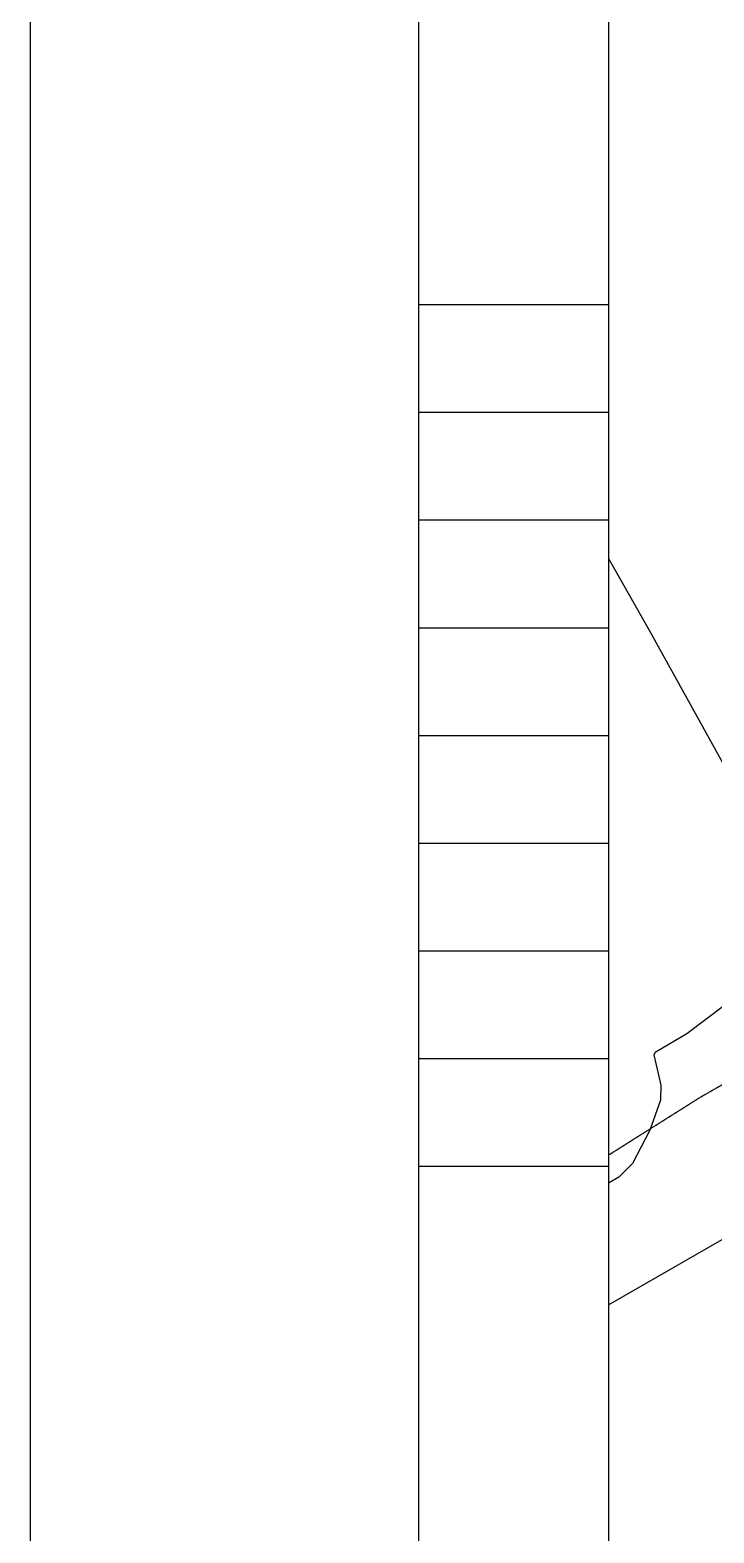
# Model space of a CAD drawing. Extents: x 152195838 to 160350639, y 364657247 to 370318102.
# Drawn here: x 156906639 to 156976449, y 364902980 to 365056457 of the extents above; entities that cross this region are included whole.
import ezdxf
from ezdxf.xclip import XClip

# ---------------------------------------------------------------- set-up
doc = ezdxf.new("R2010")
doc.units = 0
doc.header["$MEASUREMENT"] = 0
doc.linetypes.add('B0024120', pattern=[15, 10, -1.75, -3.25])
for name, color, linetype in [('A0013116', 1, 'CONTINUOUS'), ('A0013118', 1, 'CONTINUOUS'), ('B0024120', 3, 'B0024120'), ('F0017111', 30, 'CONTINUOUS'), ('F0027217', 7, 'CONTINUOUS')]:
    doc.layers.add(name, color=color, linetype=linetype)
doc.layers.add('DEFPOINT', color=135, linetype='CONTINUOUS', plot=False)

# ---------------------------------------------------------------- blocks, each defined once
blk = doc.blocks.new('dwgE1B8')
at = {"layer": 'A0013116', "flags": 128}
blk.add_lwpolyline([(730821.0958579183, 1126360.908400178), (767286.7887639999, 1062334.14430064), (785651.0575855374, 1029145.70970273)], dxfattribs=at)
at = {"layer": 'A0013118', "flags": 128}
blk.add_lwpolyline([(641181.2812626362, 923583.6710169315), (652373.6554556489, 929997.577041328), (777935.8784494996, 1001953.556643665), (785589.6571809053, 1006339.616859674), (793110.384398222, 993285.4082448483), (865561.8264610171, 867527.401512444), (866187.2321221828, 866441.9843273759), (867116.2317391634, 864829.5617166162), (876117.7736518383, 849205.1476778388), (879439.6484508514, 843439.2759721875), (882397.4762011766, 838305.0623552203), (889608.7787110806, 825787.6705183387), (890511.8409747481, 824220.4175351858), (890843.2921358347, 823644.9134802818), (895128.536603272, 816206.7643003464), (896032.6924245358, 814637.364705801)], dxfattribs=at)
at = {"layer": 'B0024120', "flags": 128}
blk.add_lwpolyline([(762859.4773356318, 1008573.669331729), (772567.5689560175, 1014694.849461675), (800263.4796161652, 1030504.687806308), (827210.9908185005, 1045537.683386743), (846102.0656015873, 1056148.828267276)], dxfattribs=at)
at = {"layer": 'F0017111', "flags": 128}
blk.add_lwpolyline([(778880.9237148762, 1026959.001635075), (771107.0901815891, 1021123.644622028), (767890.6503859162, 1019219.60169661), (767739.367933631, 1018991.126665473), (768473.4833025932, 1015890.260957837), (768421.2743501663, 1014356.299383461), (767356.1049833298, 1011299.428880215), (765576.9750272632, 1007874.624376595), (764164.5637506247, 1006472.902845204), (761620.1696429253, 1005031.721327007), (753563.521586299, 1001796.855800867), (743012.1654198766, 997441.032458961), (735271.9876973033, 993720.8501473069), (705756.3556466699, 977625.7987444401), (594135.78691113, 915377.1052382588)], dxfattribs=at)

msp = doc.modelspace()

# ---------------------------------------------------------------- linework, layer by layer
at = {"layer": 'DEFPOINT'}
for p, q in [((156965672.7955203, 365028392.016782), (156946277.005588, 365028392.016782)), ((156965672.7955203, 365017392.016782), (156946277.005588, 365017392.016782)), ((156965672.7955203, 365006392.016782), (156946277.005588, 365006392.016782)), ((156965672.7955203, 364995392.016782), (156946277.005588, 364995392.016782)), ((156965672.7955203, 364984392.016782), (156946277.005588, 364984392.016782)), ((156965672.7955203, 364973392.016782), (156946277.005588, 364973392.016782)), ((156965672.7955203, 364962392.016782), (156946277.005588, 364962392.016782)), ((156965672.7955203, 364951392.016782), (156946277.005588, 364951392.016782)), ((156965672.7955203, 364940392.016782), (156946277.005588, 364940392.016782))]:
    msp.add_line(p, q, dxfattribs=at)
at = {"layer": 'DEFPOINT', "color": 5}
msp.add_lwpolyline([(156906639.3792016, 364807568.7306052), (157410639.3792002, 364807568.7306052), (157410639.3792002, 365163968.7306055), (156906639.3792016, 365163968.7306055)], close=True, dxfattribs=at)
at = {"layer": 'DEFPOINT'}
for points in [[(156946277.005588, 365136368.7306055), (156946277.005588, 364843568.7306053), (157336239.3792002, 364843568.7306053), (157336239.3792002, 365136368.7306055), (156946277.005588, 365136368.7306055)], [(156965672.7955203, 365116972.9406732), (156965672.7955203, 364843568.7306053), (157336239.3792002, 364843568.7306053), (157336239.3792002, 365116972.9406732), (156965672.7955203, 365116972.9406732)]]:
    msp.add_lwpolyline(points, dxfattribs=at)

# ---------------------------------------------------------------- block references
at = {"layer": 'F0027217'}
ref = msp.add_blockref('dwgE1B8', (156202561.8128226, 363932829.4252237), dxfattribs=at)
XClip(ref).set_block_clipping_path([(763110.9826976955, 910739.3053815961), (1133677.5663775802, 1184143.5154494643)])

doc.saveas('drawing.dxf')
